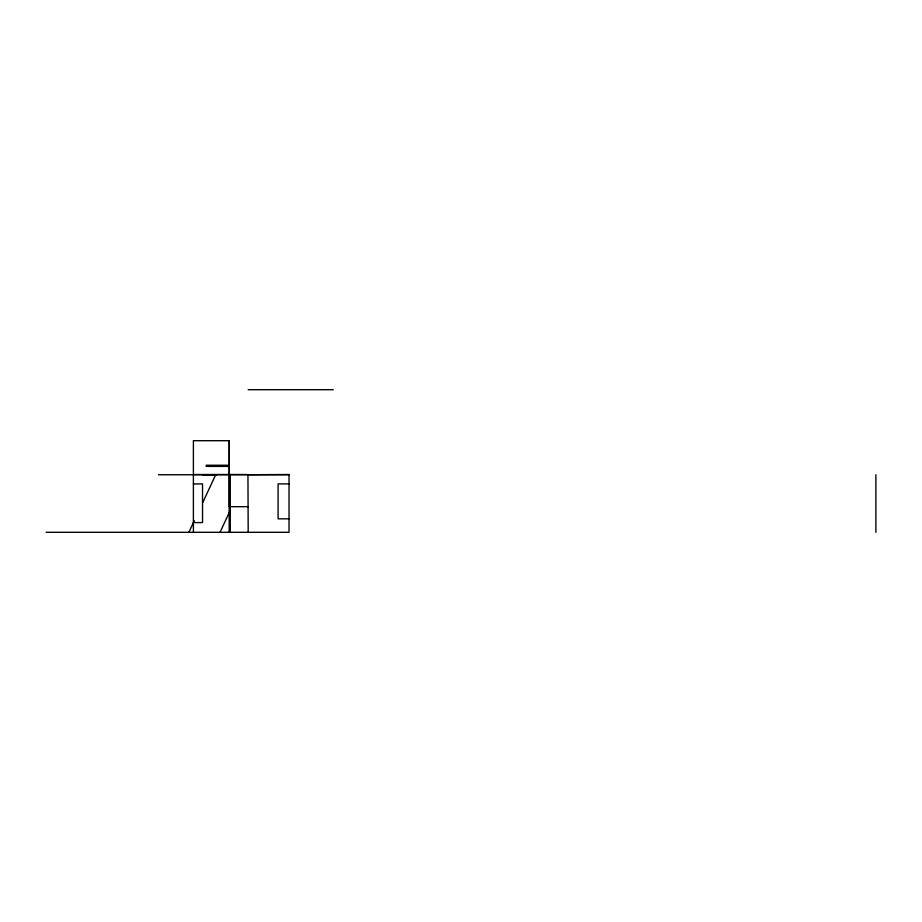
<?xml version="1.0" encoding="UTF-8"?>
<svg xmlns="http://www.w3.org/2000/svg" width="922" height="922" viewBox="0 0 922 922"><rect width="100%" height="100%" fill="white"/><g stroke="black" fill="none" stroke-linecap="round" stroke-linejoin="round"><path stroke-width="1.38" d="M188.906 532.305L194.288 520.746M202.656 502.767L215.806 474.507M220.035 532.305L230.2 510.477M248.191 389.695L333.234 389.695M229.186 465.241L206.194 465.241L206.194 466.394L229.186 466.394M193.401 474.507L246.935 474.507M158.4 474.738L289.024 474.738M289.024 483.9L278.098 483.9L278.098 518.832L289.024 518.832M193.401 483.935L202.529 483.935L202.529 522.578L193.401 522.578M229.186 506.685L248.295 506.685M46.1 532.305L289.024 532.305L289.024 474.507L247.949 474.726L248.191 532.305M202.448 474.726L216.578 474.726M875.9 474.738L875.9 532.305M230.27 474.507L230.27 532.305M229.313 506.685L229.313 440.693L193.401 440.693L193.401 532.305M229.186 440.693L229.186 532.305"/></g></svg>
